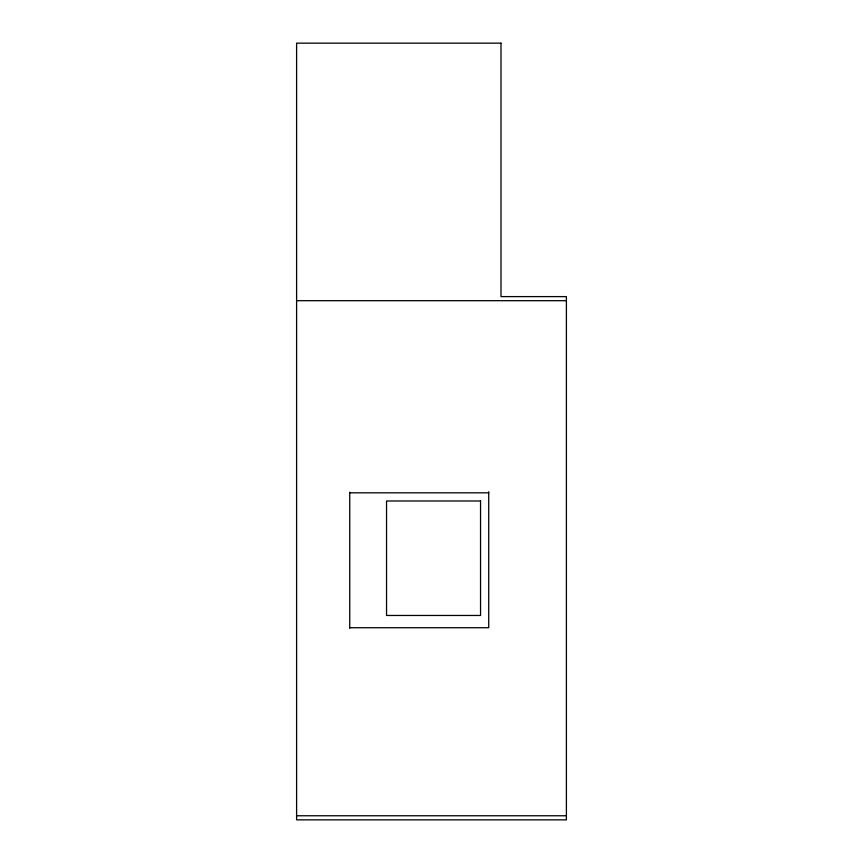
<?xml version="1.0" encoding="UTF-8"?>
<svg xmlns="http://www.w3.org/2000/svg" width="863" height="863" viewBox="0 0 863 863"><rect width="100%" height="100%" fill="white"/><g stroke="black" fill="none" stroke-linecap="round" stroke-linejoin="round"><path stroke-width="1.29" d="M296.602 300.691L566.398 300.691M349.742 492.816L488.728 492.816M349.742 627.714L488.728 627.714L488.728 491.748M296.602 815.762L566.398 815.762M349.742 492.212L349.742 628.275M500.993 43.15L296.602 43.15L296.602 819.85L566.398 819.85L566.398 296.602L500.993 296.602L500.993 43.15M480.551 500.993L386.538 500.993L386.538 615.459L480.551 615.459L480.551 500.993"/></g></svg>
